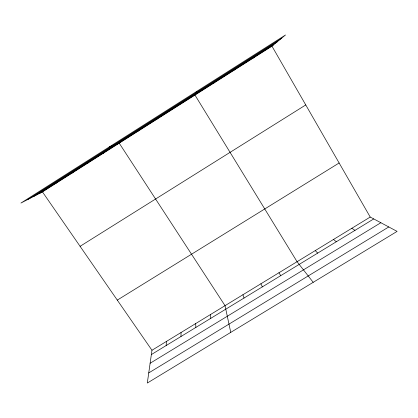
<?xml version="1.0" encoding="UTF-8"?>
<svg xmlns="http://www.w3.org/2000/svg" width="418" height="418" viewBox="0 0 418 418"><rect width="100%" height="100%" fill="white"/><g stroke="black" fill="none" stroke-linecap="round" stroke-linejoin="round"><path stroke-width="0.63" d="M180.984 336.5L181.051 332.503M166.145 345.55L166.484 341.396M42.469 191.909L151.964 350.258L147.308 383.04L397.1 231.389L370.217 217.046L271.966 46.173L285.531 34.96L20.9 203.08L42.469 191.909L271.966 46.173M196.523 91.505L194.971 95.069L297.067 261.694L313.192 282.333M214.1 82.921L214.69 82.21M233.312 70.726L234.284 69.764M252.597 58.473L253.966 57.266M27.604 199.605L281.309 38.451M33.957 196.319L277.306 41.758M39.653 193.367L273.733 44.716M80.084 246.312L305.757 104.934M117.286 300.108L339.134 162.978M151.964 350.258L370.217 217.046M151.353 354.574L373.744 218.927M150.119 363.263L380.861 222.721M148.751 372.919L388.777 226.948M55.197 183.497L57.715 182.227M70.799 173.59L73.014 172.514M86.453 163.647L88.365 162.764M102.154 153.678L103.768 152.983M109.182 146.99L119.224 143.17L225.03 305.662L230.752 332.383M137.109 131.477L138.044 131.215M156.384 119.24L156.943 119.219M351.825 228.27L354.992 230.365M333.501 239.457L336.318 241.756M315.245 250.596L317.711 253.104M278.952 272.75L280.724 275.661M260.91 283.765L262.337 286.879M242.936 294.732L244.023 298.044M210.327 314.639L210.803 318.312M195.666 323.584L195.87 327.419"/></g></svg>
